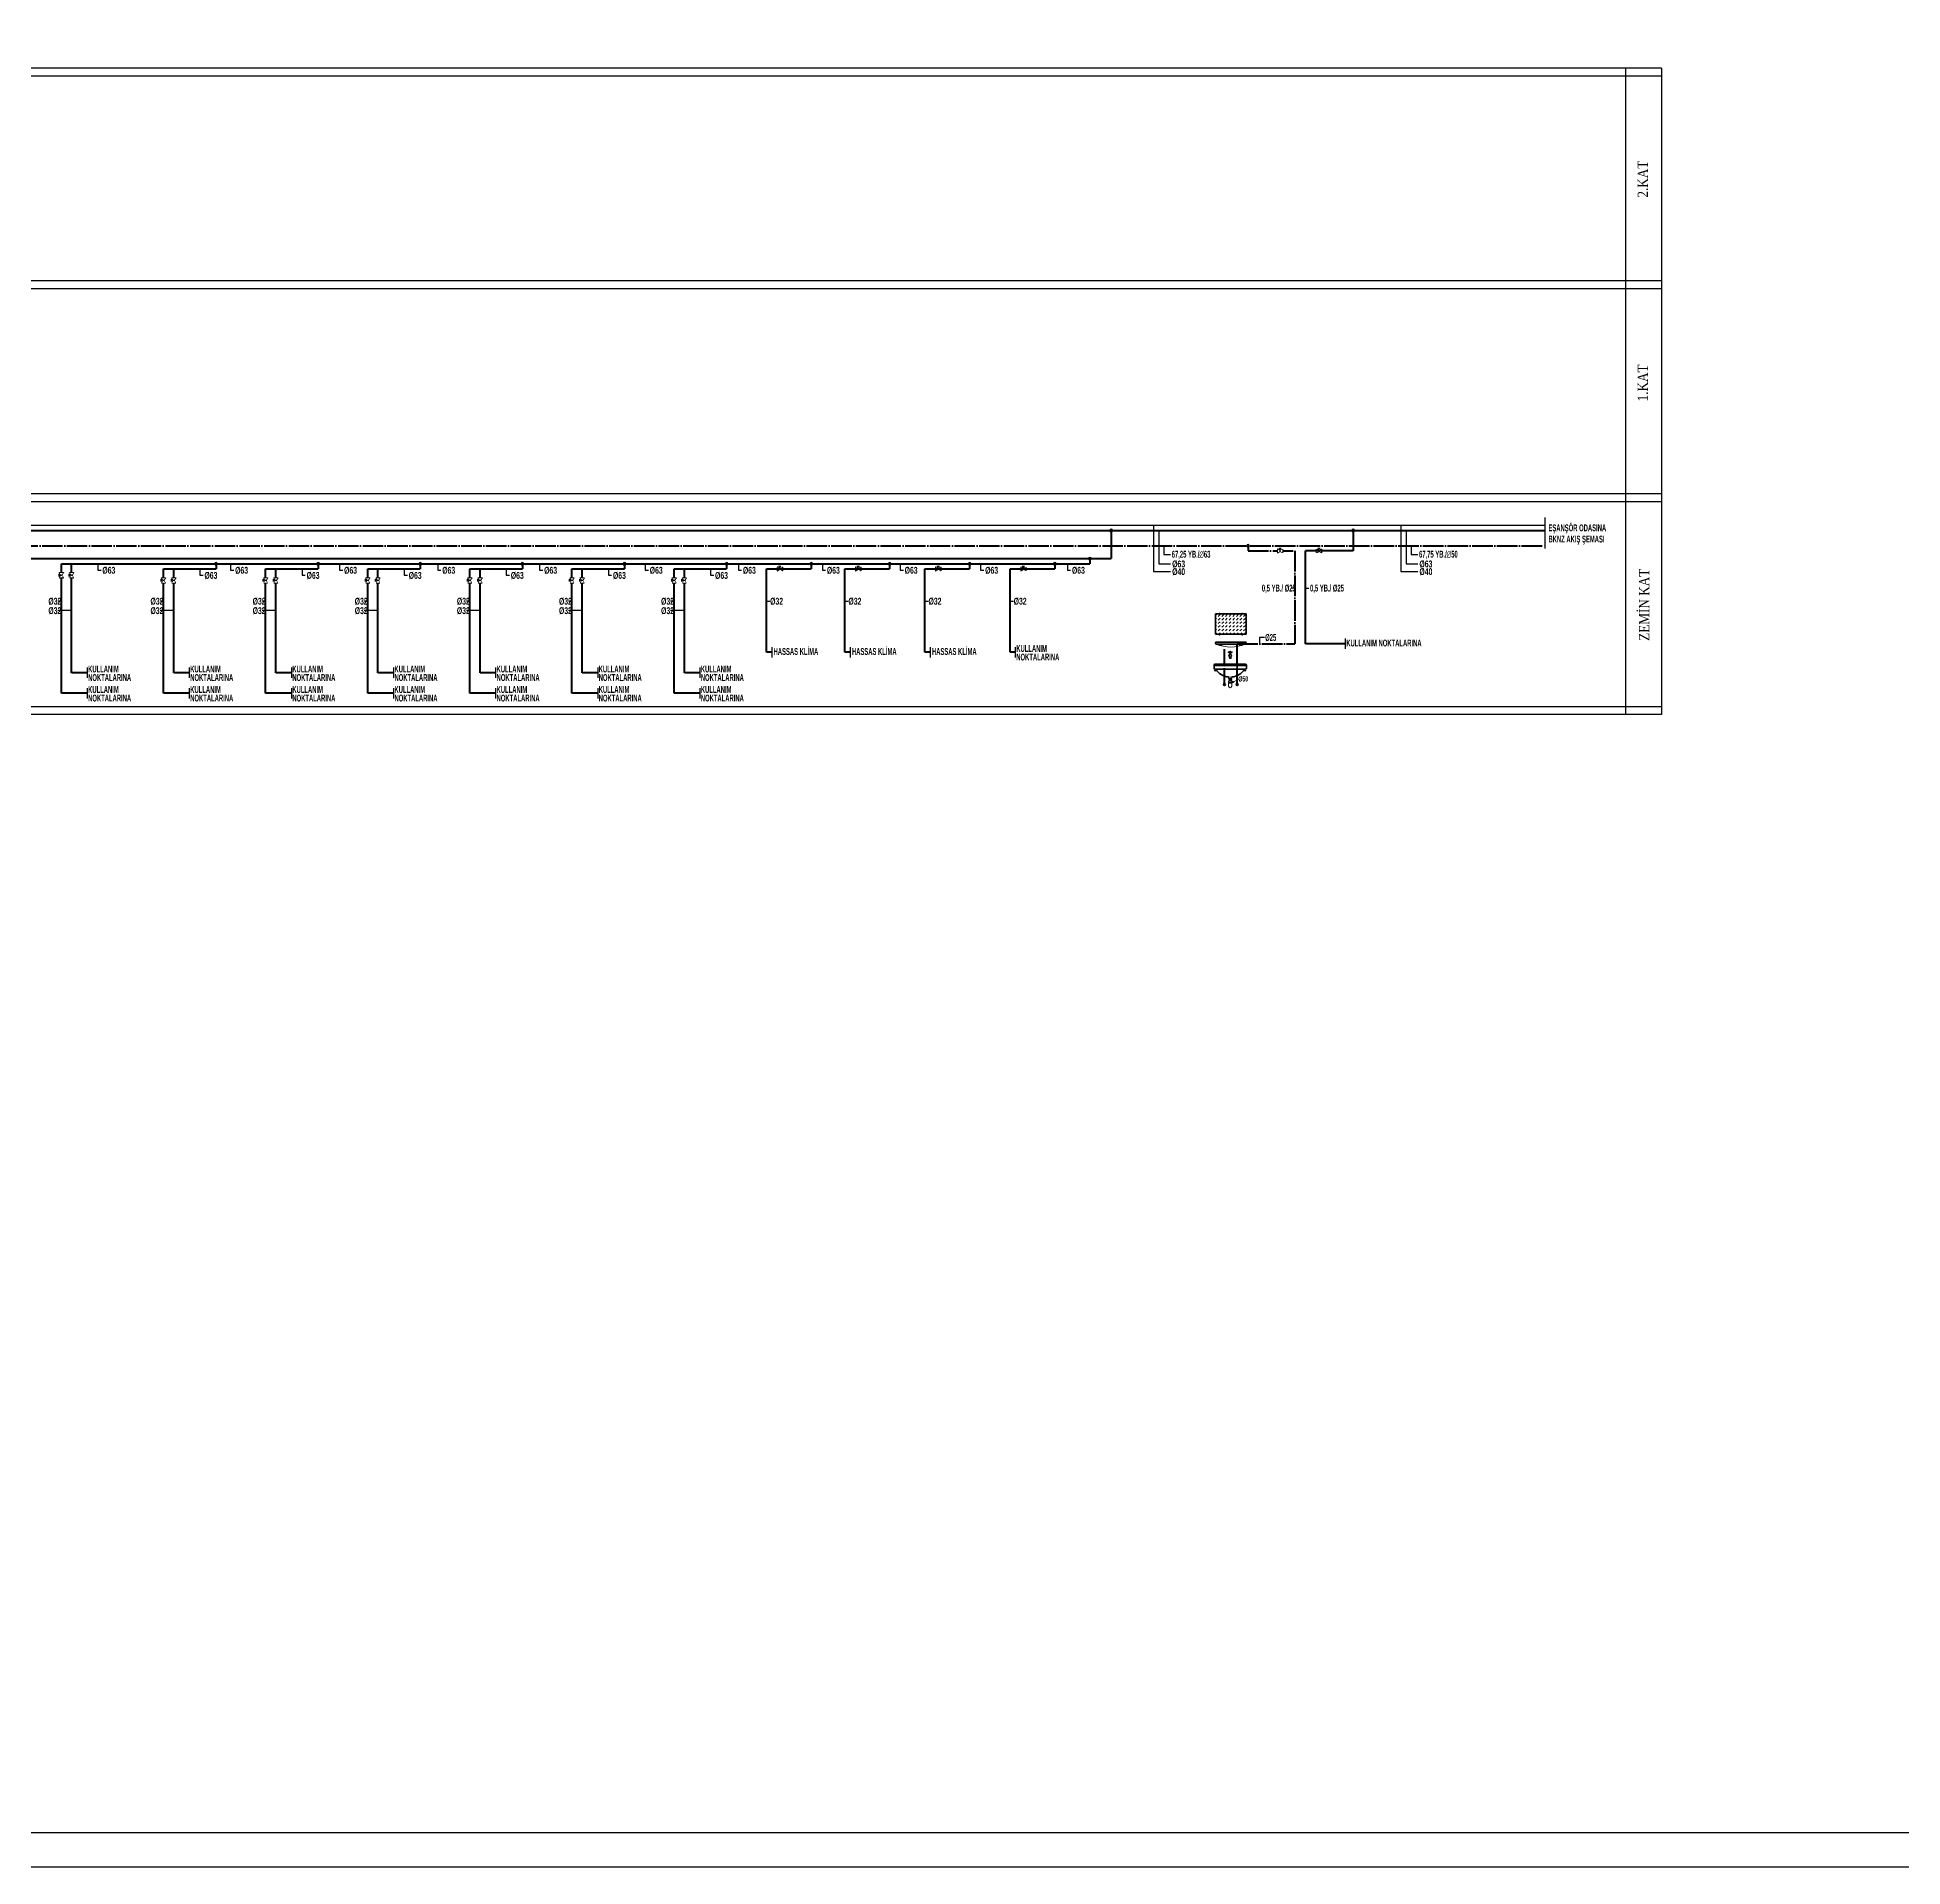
# Model space of a CAD drawing. Header units: centimetres. Extents: x 405464 to 563355, y 50011 to 66875.
# Drawn here: x 537403 to 542857, y 50011 to 55361 of the extents above; entities that cross this region are included whole.
import ezdxf
from ezdxf.enums import TextEntityAlignment as Align

# ---------------------------------------------------------------- set-up
doc = ezdxf.new("R2010")
doc.units = ezdxf.units.CM
doc.linetypes.add('SICAKSU1', pattern=[75, 60, -6, 0, -3, 0, -6])
doc.linetypes.add('SOGUKSU1', pattern=[72, 60, -6, 0, -6])
doc.layers.add('0-KRCN DI SU', color=41, linetype='D')
for name, color, linetype, lineweight in [('0-KRCN-ANTET', 71, 'Continuous', 30), ('0-KRCN-IST-KÜRESEL VANA', 4, 'Continuous', 25), ('0-KRCN-SHT YUMUŞAK SU ÇAP', 201, 'Continuous', 30), ('0-KRCN-SHT-02CIHAZ', 132, 'Continuous', 25), ('0-KRCN-SHT-03CIHAZ', 120, 'Continuous', 30), ('0-KRCN-SHT-KÜRESEL VANA', 4, 'Continuous', 25), ('0-KRCN-SHT-LAVABO', 171, 'Continuous', 35), ('0-KRCN-SHT-PİSSU-BORU', 220, 'PISSU_LINE50', 40), ('0-KRCN-SHT-PROSES-BORU', 1, '0-Y_LINE', 40), ('0-KRCN-SHT-SICAKSU', 50, 'SICAKSU1', 40), ('0-KRCN-SHT-SOGUKSU', 141, 'SOGUKSU1', 40), ('0-KRCN-SHT-YAZI-ÇAP-TEMSU', 81, 'Continuous', 30), ('0-KRCN-Z-ANTET', 71, 'Continuous', 30)]:
    doc.layers.add(name, color=color, linetype=linetype, lineweight=lineweight)
doc.styles.add('BAYBURT XREF$0$TIMES', font='times.ttf')
doc.styles.add('BORU', font='AGENCYR.TTF')
doc.styles.add('CAP', font='ARIALNB.TTF')
doc.styles.add('MUF', font='isocpeur.ttf')
doc.styles.get("Standard").update_dxf_attribs({"font": 'arial.ttf'})
doc.linetypes.add('0-Y_LINE', pattern='A,100,-0.5,["Y",BORU,S=9,R=0,X=0,Y=-4.5],-5', length=105.5)
doc.linetypes.add('D', pattern='A,12,-1,["D",Standard,S=1,R=0,X=-0.1,Y=-0.5],-1.6', length=14.6)
doc.linetypes.add('PISSU_LINE50', pattern='A,50,-10,["C",MUF,S=10,R=0,X=1,Y=-5],0', length=60)

# ---------------------------------------------------------------- blocks, each defined once
blk = doc.blocks.new('0-MEK-SHT-ZKLN-LAV.MUSLUKLU-60')
at = {"layer": '0-KRCN-SHT-LAVABO', "color": 120, "linetype": 'Continuous', "lineweight": 20}
for p, q in [((-23.8, 182.5), (-23.8, 180.4)), ((-22.4, 182.5), (-23.8, 182.5)), ((-22.4, 180.4), (-22.4, 182.5)), ((20.1, 180.4), (20.1, 182.5)), ((20.1, 182.5), (21.5, 182.5)), ((21.5, 182.5), (21.5, 180.4)), ((-31.1, 177.5), (-29.1, 179.5)), ((-31.1, 170.4), (-29.1, 172.4)), ((-31.1, 163.3), (-29.1, 165.4)), ((-31.1, 156.3), (-29.1, 158.3)), ((-31.1, 149.2), (-29.1, 151.2)), ((-25.6, 176), (-22, 179.5)), ((-25.6, 168.9), (-22, 172.4)), ((-25.6, 161.8), (-22, 165.4)), ((-25.6, 154.8), (-22, 158.3)), ((-25.6, 147.7), (-22, 151.2)), ((-23.8, 180.4), (-22.4, 180.4)), ((-18.5, 176), (-15, 179.5)), ((-18.5, 168.9), (-15, 172.4)), ((-18.5, 161.8), (-15, 165.4)), ((-18.5, 154.8), (-15, 158.3)), ((-18.5, 147.7), (-15, 151.2)), ((-11.4, 176), (-7.9, 179.5)), ((-11.4, 168.9), (-7.9, 172.4)), ((-11.4, 161.8), (-7.9, 165.4)), ((-11.4, 154.8), (-7.9, 158.3)), ((-11.4, 147.7), (-7.9, 151.2)), ((-4.4, 176), (-0.8, 179.5)), ((-4.4, 168.9), (-0.8, 172.4)), ((-4.4, 161.8), (-0.8, 165.4)), ((-4.4, 154.8), (-0.8, 158.3)), ((-4.4, 147.7), (-0.8, 151.2)), ((2.7, 176), (6.2, 179.5)), ((2.7, 168.9), (6.2, 172.4)), ((2.7, 161.8), (6.2, 165.4)), ((2.7, 154.8), (6.2, 158.3)), ((2.7, 147.7), (6.2, 151.2)), ((9.8, 176), (13.3, 179.5)), ((9.8, 168.9), (13.3, 172.4)), ((9.8, 161.8), (13.3, 165.4)), ((9.8, 154.8), (13.3, 158.3)), ((9.8, 147.7), (13.3, 151.2)), ((16.8, 176), (20.4, 179.5)), ((16.8, 168.9), (20.4, 172.4)), ((16.8, 161.8), (20.4, 165.4)), ((16.8, 154.8), (20.4, 158.3)), ((16.8, 147.7), (20.4, 151.2)), ((21.5, 180.4), (20.1, 180.4)), ((23.9, 176), (27.5, 179.5)), ((23.9, 168.9), (27.5, 172.4)), ((23.9, 161.8), (27.5, 165.4)), ((23.9, 154.8), (27.5, 158.3)), ((23.9, 147.7), (27.5, 151.2)), ((-31.1, 142.1), (-29.1, 144.1)), ((-25.2, 141), (-22, 144.1)), ((-23.8, 139.5), (-23.8, 141.6)), ((-23.8, 141.6), (-22.4, 141.6)), ((-22.4, 139.5), (-23.8, 139.5)), ((-22.4, 141.6), (-22.4, 139.5)), ((-18.1, 141), (-15, 144.1)), ((-11, 141), (-7.9, 144.1)), ((-4, 141), (-0.8, 144.1)), ((3.1, 141), (6.2, 144.1)), ((10.2, 141), (13.3, 144.1)), ((17.2, 141), (20.4, 144.1)), ((21.5, 141.6), (20.1, 141.6)), ((20.1, 141.6), (20.1, 139.5)), ((20.1, 139.5), (21.5, 139.5)), ((21.5, 139.5), (21.5, 141.6)), ((24.3, 141), (27.5, 144.1)), ((-4.3, 102.2), (-5.3, 99.2)), ((-5.1, 98.7), (-3.8, 97.8)), ((-3.8, 94.1), (-4.1, 96.2)), ((-0.4, 96.2), (-4.1, 96.2)), ((-3.9, 94.6), (-0.6, 94.6)), ((-0.7, 102.6), (-3.8, 102.6)), ((-3.8, 96.2), (-3.8, 100)), ((-3.8, 96.8), (-0.7, 96.8)), ((-3.8, 94.1), (-0.7, 94.1)), ((-3.7, 106), (-3.7, 106.8)), ((-3.7, 106), (-3.7, 105.3)), ((-3.3, 103.6), (-3.6, 103.4)), ((-3.6, 103.4), (-3.6, 103.2)), ((-0.9, 103.2), (-3.6, 103.2)), ((-3.5, 107.4), (-3.3, 107.4)), ((-3.5, 104.7), (-3.1, 104.7)), ((-3.3, 107.7), (-3.1, 107.7)), ((-3.3, 107.4), (-2.1, 107.4)), ((-1.2, 103.6), (-3.3, 103.6)), ((-1.4, 107.7), (-3.1, 107.7)), ((-3.1, 104.7), (-1.4, 104.7)), ((-3.1, 104.7), (-3.1, 103.6)), ((-1.9, 108), (-2.6, 108)), ((-2.6, 108), (-2.6, 108)), ((-1.2, 107.4), (-2.1, 107.4)), ((-1.9, 108), (-1.9, 108)), ((-1.2, 107.7), (-1.4, 107.7)), ((-1.1, 104.7), (-1.4, 104.7)), ((-1.4, 104.7), (-1.4, 103.6)), ((-1.1, 107.4), (-1.2, 107.4)), ((-1.2, 103.6), (-0.9, 103.4)), ((-0.9, 103.4), (-0.9, 103.2)), ((-0.8, 106), (-0.8, 106.8)), ((-0.8, 106), (-0.8, 105.3)), ((-0.7, 96.2), (-0.7, 100)), ((-0.7, 97.8), (0.6, 98.7)), ((-0.7, 94.1), (-0.4, 96.2)), ((0.8, 99.2), (-0.2, 102.2)), ((-5.8, 46.3), (-5.8, 46.1)), ((-5.3, 55.3), (-5.3, 57.9)), ((-5.3, 49.3), (-5.3, 46.8)), ((0.7, 46.8), (-5.3, 46.8)), ((-5.3, 45.6), (0.7, 45.6)), ((-5.3, 45.6), (-5.3, 39.8)), ((-5.2, 52.7), (-5.2, 52.5)), ((-5.2, 50.5), (-5.2, 50.3)), ((0.2, 54.8), (-4.8, 54.8)), ((0.2, 49.8), (-4.8, 49.8)), ((0.2, 53.2), (-4.7, 53.2)), ((-4.7, 52), (0.2, 52)), ((0.2, 51), (-4.7, 51)), ((-4.7, 49.8), (0.2, 49.8)), ((-4.3, 54.8), (-4.3, 53.2)), ((-4.3, 52), (-4.3, 51)), ((-2.3, 36.8), (-2.3, 36.8)), ((-0.3, 54.8), (-0.3, 53.2)), ((-0.3, 52), (-0.3, 51)), ((0.7, 57.9), (0.7, 55.3)), ((0.7, 52.5), (0.7, 52.7)), ((0.7, 50.3), (0.7, 50.5)), ((0.7, 46.8), (0.7, 49.3)), ((0.7, 39.8), (0.7, 45.6)), ((1.2, 46.1), (1.2, 46.3))]:
    blk.add_line(p, q, dxfattribs=at)
at = {"layer": '0-KRCN-SHT-LAVABO', "linetype": 'Continuous'}
for p, q in [((-31.1, 181), (-31.1, 141)), ((28.9, 181), (-31.1, 181)), ((28.9, 141), (28.9, 181)), ((-31.1, 141), (28.9, 141)), ((-31.1, 124.1), (-31.1, 123.9)), ((27, 126), (-29.2, 126)), ((-29.2, 122), (27, 122)), ((28.9, 123.9), (28.9, 124.1)), ((-33.8, 81), (-33.8, 75)), ((-33.8, 78), (-33.8, 75)), ((-31.8, 83), (27.2, 83)), ((27.2, 80), (-31.8, 80)), ((-31.8, 73), (27.2, 73)), ((29.2, 81), (29.2, 75)), ((29.2, 75), (29.2, 78)), ((-32.3, 71.4), (-32.3, 69.6)), ((-30.8, 71.4), (-32.3, 71.4)), ((-32.3, 69.6), (-30.8, 69.6)), ((-30.8, 69.6), (-30.8, 71.4)), ((26.3, 69.6), (26.3, 71.4)), ((26.3, 71.4), (27.7, 71.4)), ((27.7, 69.6), (26.3, 69.6)), ((27.7, 71.4), (27.7, 69.6))]:
    blk.add_line(p, q, dxfattribs=at)
at = {"layer": '0-KRCN-SHT-LAVABO', "color": 120, "lineweight": 20}
blk.add_line((3.5, 47.7), (14.2, 53.7), dxfattribs=at)
at = {"layer": '0-KRCN-SHT-LAVABO', "color": 120, "linetype": 'Continuous', "lineweight": 20}
for centre in [(-19.9, 119.3), (17.6, 119.3)]:
    blk.add_circle(centre, 0.409, dxfattribs=at)
at = {"layer": '0-KRCN-SHT-LAVABO', "linetype": 'Continuous'}
for centre in [(-13.5, 42.9), (11.3, 42.9)]:
    blk.add_circle(centre, 1.84, dxfattribs=at)
for centre, radius, start, end in [((-29.2, 124.1), 1.9, 90, 180), ((-29.2, 123.9), 1.9, 180, 270), ((27, 124.1), 1.9, 0, 90), ((27, 123.9), 1.9, 270, 0), ((-31.8, 81), 2, 90, 180), ((-31.8, 78), 2, 90, 180), ((-31.8, 75), 2, 180, 270), ((-2.3, 92), 34.3, 213.6941, 264.9756), ((-2.3, 92), 34.3, 275.0244, 326.3059), ((27.2, 81), 2, 0, 90), ((27.2, 78), 2, 0, 90), ((27.2, 75), 2, 270, 0)]:
    blk.add_arc(centre, radius, start, end, dxfattribs=at)
at = {"layer": '0-KRCN-SHT-LAVABO', "color": 120, "linetype": 'Continuous', "lineweight": 20}
for centre, radius, start, end in [((-1.1, 188.2), 72.1, 246.4775, 293.4812), ((-20.1, 118.8), 1.62, 339.8952, 169.616), ((17.7, 118.8), 1.62, 10.384, 200.1048), ((-5.3, 106), 0.843, 54.2766, 180), ((-5.3, 106), 0.843, 180, 305.7234), ((-4.8, 99.1), 0.5, 162, 234), ((-4.3, 107.6), 0.963, 239.9637, 304.3026), ((-4.3, 104.5), 0.963, 55.6974, 122.8475), ((-3.8, 102.1), 0.5, 90, 162), ((-3.1, 102.6), 0.781, 131.2718, 180.0396), ((-2.3, 100), 1.54, 0, 180), ((-1.4, 106), 2.41, 146.633, 162.6726), ((-1.4, 106), 2.41, 197.4576, 213.367), ((-3.6, 103.1), 0.12, 90, 131.2718), ((-3.3, 107.5), 0.15, 90, 270), ((-2.3, 106.8), 1.26, 106.6015, 134.4153), ((-2.3, 106), 0.843, 0, 180), ((-2.3, 106), 0.843, 180, 0), ((-2.3, 106), 2.05, 90, 100.1642), ((-2.3, 106), 2.05, 79.8358, 90), ((-2.3, 106.8), 1.26, 45.5847, 73.3985), ((-1.2, 107.5), 0.15, 270, 90), ((-3.1, 106), 2.41, 17.4576, 33.367), ((-3.1, 106), 2.41, 326.633, 342.5424), ((-0.9, 103.1), 0.12, 48.7282, 90), ((-1.4, 102.6), 0.781, 359.9604, 48.7282), ((-0.2, 107.6), 0.963, 235.6974, 300.0363), ((-0.2, 104.5), 0.963, 59.9637, 124.3026), ((-0.7, 102.1), 0.5, 18, 90), ((0.8, 106), 0.843, 0, 125.7234), ((0.8, 106), 0.843, 234.2766, 0), ((0.3, 99.1), 0.5, 306, 18), ((-5.3, 46.3), 0.5, 90, 180), ((-5.3, 46.1), 0.5, 180, 270), ((-4.8, 55.3), 0.5, 180, 270), ((-4.8, 49.3), 0.5, 90, 180), ((-2.3, 39.8), 3, 180, 270), ((-4.7, 52.7), 0.5, 90, 180), ((-4.7, 52.5), 0.5, 180, 270), ((-4.7, 50.5), 0.5, 90, 180), ((-4.7, 50.3), 0.5, 180, 270), ((-2.3, 92), 34.3, 266.6528, 273.3472), ((-2.3, 39.8), 3, 270, 0), ((0.2, 55.3), 0.5, 270, 0), ((0.2, 52.7), 0.5, 0, 90), ((0.2, 52.5), 0.5, 270, 0), ((0.2, 50.5), 0.5, 0, 90), ((0.2, 50.3), 0.5, 270, 0), ((0.2, 49.3), 0.5, 0, 90), ((0.7, 46.3), 0.5, 0, 90), ((0.7, 46.1), 0.5, 270, 0)]:
    blk.add_arc(centre, radius, start, end, dxfattribs=at)
at = {"layer": '0-KRCN-SHT-PİSSU-BORU', "ltscale": 0.5}
blk.add_line((0.7, 48.2), (2, 48.2), dxfattribs=at)
blk.add_arc((2, 46.2), 2, 0, 90, dxfattribs=at)
at = {"layer": '0-KRCN-SHT-SICAKSU', "ltscale": 0.5}
blk.add_line((-13.5, 44.7), (-13.5, 114), dxfattribs=at)
at = {"layer": '0-KRCN-SHT-SOGUKSU', "ltscale": 0.5}
blk.add_line((11.3, 44.7), (11.3, 106), dxfattribs=at)
at = {"layer": '0-KRCN-SHT-LAVABO', "color": 120, "lineweight": 20, "style": 'CAP', "width": 0.7}
blk.add_text('%%C50', height=10, dxfattribs=at).set_placement((23.2, 54), align=Align.MIDDLE)
blk = doc.blocks.new('0-MEK-SHT-KÜRESELVANA')
at = {"layer": '0-KRCN-IST-KÜRESEL VANA'}
blk.add_hatch(color=256, dxfattribs=at).paths.add_polyline_path([(1.4, 0, 1), (-1.4, 0, 1)])
for p, q in [((-1.1, 0.9), (-4.2, 3)), ((-4.2, -3.1), (-4.2, 3)), ((-4.2, 3), (-4.2, -3.1)), ((-2.4, 4.6), (2.3, 4.6)), ((0, 4.6), (-2.4, 4.6)), ((0, 0), (0, 4.6)), ((2.3, 4.6), (0, 4.6)), ((1.1, 0.8), (4.3, 3)), ((4.3, -3.1), (4.3, 3)), ((4.3, 3), (4.3, -3.1)), ((-4.2, -3.1), (-1.1, -0.9)), ((4.3, -3.1), (1.1, -0.8))]:
    blk.add_line(p, q, dxfattribs=at)
for points in [[(-4.5, 3.7), (-5, 3.7), (-5, -3.8), (-4.5, -3.8)], [(4.6, 3.7), (5, 3.7), (5, -3.8), (4.6, -3.8)]]:
    blk.add_lwpolyline(points, close=True, dxfattribs=at)
blk.add_circle((0, 0), 1.42, dxfattribs=at)
blk.add_wipeout([(4.3, 3), (4.3, -3.1), (1.1, -0.9), (1.2, -0.8), (1.2, -0.7), (1.2, -0.7), (1.3, -0.6), (1.3, -0.5), (1.4, -0.4), (1.4, -0.3), (1.4, -0.2), (1.4, -0.1), (1.4, 0), (1.4, 0.1), (1.4, 0.2), (1.4, 0.2), (1.4, 0.3), (1.4, 0.4), (1.3, 0.5), (1.3, 0.6), (1.2, 0.7), (1.2, 0.7), (1.2, 0.8), (1.1, 0.8), (1.1, 0.9)]).dxf.layer = '0-KRCN-IST-KÜRESEL VANA'
blk.add_wipeout([(-4.2, 3), (-4.2, -3.1), (-1.1, -0.9), (-1.2, -0.8), (-1.2, -0.7), (-1.2, -0.7), (-1.3, -0.6), (-1.3, -0.5), (-1.4, -0.4), (-1.4, -0.3), (-1.4, -0.2), (-1.4, -0.1), (-1.4, 0), (-1.4, 0.1), (-1.4, 0.2), (-1.4, 0.2), (-1.4, 0.3), (-1.4, 0.4), (-1.3, 0.5), (-1.3, 0.6), (-1.2, 0.7), (-1.2, 0.7), (-1.2, 0.8), (-1.1, 0.8), (-1.1, 0.9)]).dxf.layer = '0-KRCN-IST-KÜRESEL VANA'
blk = doc.blocks.new('DONUT')
at = {"layer": '0-KRCN-SHT-03CIHAZ'}
blk.add_hatch(color=256, dxfattribs=at).paths.add_polyline_path([(2.5, 0, 1), (-2.5, 0, 1)])
blk.add_circle((0, 0), 2.5, dxfattribs=at)

msp = doc.modelspace()

# ---------------------------------------------------------------- linework, layer by layer
at = {"layer": '0-KRCN DI SU', "linetype": 'D', "ltscale": 5}
msp.add_line((519319.8, 53934.1), (541811, 53934.1), dxfattribs=at)
at = {"layer": '0-KRCN-SHT YUMUŞAK SU ÇAP', "linetype": 'Continuous'}
for p, q in [((540667, 53934.7), (540667, 53798.6)), ((540682, 53919.7), (540682, 53821.1)), ((541390.1, 53934.7), (541390.1, 53798.6)), ((541405.1, 53919.7), (541405.1, 53821.1)), ((537579.7, 53821.6), (537579.7, 53802.9)), ((537579.7, 53802.9), (537589.2, 53802.9)), ((537878.3, 53806.6), (537878.3, 53787.9)), ((537878.3, 53787.9), (537887.8, 53787.9)), ((537968, 53821.6), (537968, 53802.9)), ((537968, 53802.9), (537977.5, 53802.9)), ((538176.9, 53806.6), (538176.9, 53787.9)), ((538176.9, 53787.9), (538186.4, 53787.9)), ((538286.7, 53821.6), (538286.7, 53802.9)), ((538286.7, 53802.9), (538296.1, 53802.9)), ((538475.5, 53806.6), (538475.5, 53787.9)), ((538475.5, 53787.9), (538485, 53787.9)), ((538573.6, 53821.6), (538573.6, 53802.9)), ((538573.6, 53802.9), (538583.1, 53802.9)), ((538774.1, 53806.6), (538774.1, 53787.9)), ((538774.1, 53787.9), (538783.6, 53787.9)), ((538871.6, 53821.6), (538871.6, 53802.9)), ((538871.6, 53802.9), (538881.1, 53802.9)), ((539072.8, 53806.6), (539072.8, 53787.9)), ((539072.8, 53787.9), (539082.2, 53787.9)), ((539180.4, 53821.6), (539180.4, 53802.9)), ((539180.4, 53802.9), (539189.9, 53802.9)), ((539371.4, 53806.6), (539371.4, 53787.9)), ((539371.4, 53787.9), (539380.8, 53787.9)), ((539452.8, 53821.6), (539452.8, 53802.9)), ((539452.8, 53802.9), (539462.2, 53802.9)), ((539698.4, 53821.6), (539698.4, 53802.9)), ((539698.4, 53802.9), (539707.8, 53802.9)), ((539925.7, 53821.6), (539925.7, 53802.9)), ((539925.7, 53802.9), (539935.2, 53802.9)), ((540161.3, 53821.6), (540161.3, 53802.9)), ((540161.3, 53802.9), (540170.7, 53802.9)), ((540415, 53821.6), (540415, 53802.9)), ((540415, 53802.9), (540424.4, 53802.9)), ((540667, 53798.6), (540716.1, 53798.6)), ((540682, 53821.1), (540716.1, 53821.1)), ((541390.1, 53798.6), (541439.2, 53798.6)), ((541405.1, 53821.1), (541439.2, 53821.1)), ((537473.2, 53712.1), (537463, 53712.1)), ((537503.2, 53684.5), (537463, 53684.5)), ((537771.8, 53712.1), (537761.6, 53712.1)), ((537801.8, 53684.5), (537761.6, 53684.5)), ((538070.4, 53712.1), (538060.2, 53712.1)), ((538100.4, 53684.5), (538060.2, 53684.5)), ((538369, 53712.1), (538358.8, 53712.1)), ((538399, 53684.5), (538358.8, 53684.5)), ((538667.6, 53712.1), (538657.4, 53712.1)), ((538697.6, 53684.5), (538657.4, 53684.5)), ((538966.2, 53712.1), (538956, 53712.1)), ((538996.2, 53684.5), (538956, 53684.5)), ((539264.8, 53712.1), (539254.6, 53712.1)), ((539294.8, 53684.5), (539254.6, 53684.5)), ((539535.1, 53712.1), (539544.9, 53712.1)), ((539764.2, 53712.1), (539774, 53712.1)), ((539998.3, 53712.1), (540008, 53712.1)), ((540247.3, 53712.1), (540257, 53712.1))]:
    msp.add_line(p, q, dxfattribs=at)
at = {"layer": '0-KRCN-SHT-02CIHAZ', "color": 8}
for p, q in [((542151.7, 55271.3), (519319.8, 55271.3)), ((542046.7, 55271.3), (542046.7, 53381.3)), ((542151.7, 55271.3), (542151.7, 53381.3)), ((519319.8, 55248.8), (542151.7, 55248.8)), ((542151.7, 54648.8), (519319.8, 54648.8)), ((519319.8, 54626.3), (542151.7, 54626.3)), ((542151.7, 54026.3), (519319.8, 54026.3)), ((519319.8, 54003.8), (542151.7, 54003.8)), ((519319.8, 53403.8), (542151.7, 53403.8)), ((542151.7, 53381.3), (519319.8, 53381.3))]:
    msp.add_line(p, q, dxfattribs=at)
at = {"layer": '0-KRCN-SHT-PROSES-BORU'}
for p, q in [((519319.8, 53919.1), (541811, 53919.1)), ((540542.7, 53919.1), (540542.7, 53836.6)), ((541250.6, 53919.1), (541250.6, 53859.1)), ((541111.5, 53587.6), (541111.5, 53859.1)), ((531855.8, 53836.6), (540542.7, 53836.6)), ((537503.2, 53502.8), (537503.2, 53821.6)), ((537801.8, 53502.8), (537801.8, 53806.6)), ((537925.4, 53821.6), (537925.4, 53806.6)), ((538100.4, 53502.8), (538100.4, 53806.6)), ((538224.1, 53821.6), (538224.1, 53806.6)), ((538399, 53502.8), (538399, 53806.6)), ((538522.7, 53821.6), (538522.7, 53806.6)), ((538697.6, 53502.8), (538697.6, 53806.6)), ((538821.3, 53821.6), (538821.3, 53806.6)), ((538996.2, 53502.8), (538996.2, 53806.6)), ((539119.9, 53821.6), (539119.9, 53806.6)), ((539294.8, 53502.8), (539294.8, 53806.6)), ((539418.5, 53821.6), (539418.5, 53806.6)), ((539535.1, 53562.8), (539535.1, 53806.6)), ((539666, 53821.6), (539666, 53806.6)), ((539764.2, 53562.8), (539764.2, 53806.6)), ((539895.1, 53821.6), (539895.1, 53806.6)), ((539998.3, 53562.8), (539998.3, 53806.6)), ((540129.1, 53821.6), (540129.1, 53806.6)), ((540247.3, 53562.8), (540247.3, 53806.6)), ((540378.1, 53821.6), (540378.1, 53806.6)), ((540480.6, 53836.6), (540480.6, 53821.6)), ((541227.5, 53587.6), (541111.5, 53587.6)), ((539550.5, 53562.8), (539535.1, 53562.8)), ((539550.5, 53562.8), (539535.1, 53562.8)), ((539779.5, 53562.8), (539764.2, 53562.8)), ((539779.5, 53562.8), (539764.2, 53562.8)), ((540013.6, 53562.8), (539998.3, 53562.8)), ((540013.6, 53562.8), (539998.3, 53562.8)), ((540262.6, 53562.8), (540247.3, 53562.8)), ((540262.6, 53562.8), (540247.3, 53562.8)), ((537548.5, 53502.8), (537503.2, 53502.8)), ((537847.1, 53502.8), (537801.8, 53502.8)), ((538145.7, 53502.8), (538100.4, 53502.8)), ((538444.3, 53502.8), (538399, 53502.8)), ((538742.9, 53502.8), (538697.6, 53502.8)), ((539041.5, 53502.8), (538996.2, 53502.8)), ((539340.1, 53502.8), (539294.8, 53502.8)), ((537548.5, 53442.8), (537473.2, 53442.8)), ((537847.1, 53442.8), (537771.8, 53442.8)), ((538145.7, 53442.8), (538070.4, 53442.8)), ((538444.3, 53442.8), (538369, 53442.8)), ((538742.9, 53442.8), (538667.6, 53442.8)), ((539041.5, 53442.8), (538966.2, 53442.8)), ((539340.1, 53442.8), (539264.8, 53442.8))]:
    msp.add_line(p, q, dxfattribs=at)
at = {"layer": '0-KRCN-SHT-SOGUKSU'}
for p, q in [((519319.8, 53874.1), (541811, 53874.1)), ((540943.2, 53874.1), (540943.2, 53859.1)), ((540943.2, 53859.1), (541079.8, 53859.1)), ((541079.8, 53859.1), (541079.8, 53587.6)), ((540911.4, 53587.6), (541079.8, 53587.6)), ((540911.4, 53562.8), (540911.4, 53587.6))]:
    msp.add_line(p, q, dxfattribs=at)
at = {"layer": '0-KRCN-SHT-YAZI-ÇAP-TEMSU', "linetype": 'Continuous'}
for p, q in [((541811, 53956.6), (541811, 53866.6)), ((540697, 53874.1), (540697, 53848.8)), ((540697, 53848.8), (540716.1, 53848.8)), ((541420.1, 53874.1), (541420.1, 53848.8)), ((541420.1, 53848.8), (541439.2, 53848.8)), ((541079.8, 53750.5), (541070.1, 53750.5)), ((541111.5, 53750.5), (541121.3, 53750.5)), ((539550.5, 53577.8), (539550.5, 53547.8)), ((539779.5, 53577.8), (539779.5, 53547.8)), ((540013.6, 53577.8), (540013.6, 53547.8)), ((540262.6, 53577.8), (540262.6, 53547.8)), ((540991.5, 53606.1), (540976.5, 53606.1)), ((540976.5, 53606.1), (540976.5, 53587.6)), ((541227.5, 53602.6), (541227.5, 53572.6)), ((537548.5, 53517.8), (537548.5, 53487.8)), ((537847.1, 53517.8), (537847.1, 53487.8)), ((538145.7, 53517.8), (538145.7, 53487.8)), ((538444.3, 53517.8), (538444.3, 53487.8)), ((538742.9, 53517.8), (538742.9, 53487.8)), ((539041.5, 53517.8), (539041.5, 53487.8)), ((539340.1, 53517.8), (539340.1, 53487.8)), ((537548.5, 53457.8), (537548.5, 53427.8)), ((537847.1, 53457.8), (537847.1, 53427.8)), ((538145.7, 53457.8), (538145.7, 53427.8)), ((538444.3, 53457.8), (538444.3, 53427.8)), ((538742.9, 53457.8), (538742.9, 53427.8)), ((539041.5, 53457.8), (539041.5, 53427.8)), ((539340.1, 53457.8), (539340.1, 53427.8))]:
    msp.add_line(p, q, dxfattribs=at)

# ---------------------------------------------------------------- block references
at = {"layer": '0-KRCN-SHT-03CIHAZ', "xscale": -1.5, "yscale": 1.5, "zscale": 1.5}
for p in [(540542.7, 53919.1), (541250.6, 53919.1), (540480.6, 53836.6), (540943.2, 53874.1), (537925.4, 53821.6), (538224.1, 53821.6), (538522.7, 53821.6), (538821.3, 53821.6), (539119.9, 53821.6), (539418.5, 53821.6), (539666, 53821.6), (539895.1, 53821.6), (540129.1, 53821.6), (540378.1, 53821.6)]:
    msp.add_blockref('DONUT', p, dxfattribs=at)
at = {"layer": '0-KRCN-SHT-LAVABO', "xscale": 1.5, "yscale": 1.5, "zscale": 1.5}
msp.add_blockref('0-MEK-SHT-ZKLN-LAV.MUSLUKLU-60', (540894.4, 53403.8), dxfattribs=at)

# ---------------------------------------------------------------- texts
at = {"layer": '0-KRCN-ANTET', "style": 'BAYBURT XREF$0$TIMES', "width": 0.85}
for s, p in [('2.KAT', (542097.6, 54946.5)), ('1.KAT', (542097.6, 54350.5)), ('ZEMİN KAT', (542097.6, 53701.7))]:
    msp.add_text(s, height=30, rotation=90, dxfattribs=at).set_placement(p, align=Align.MIDDLE)
at = {"layer": '0-KRCN-SHT YUMUŞAK SU ÇAP', "linetype": 'Continuous', "style": 'CAP', "width": 0.7}
for s, p in [('Ø63', (537593, 53802.6)), ('Ø63', (537891.6, 53787.6)), ('Ø63', (537981.3, 53802.6)), ('Ø63', (538190.2, 53787.6)), ('Ø63', (538299.9, 53802.6)), ('Ø63', (538488.8, 53787.6)), ('Ø63', (538586.9, 53802.6)), ('Ø63', (538787.4, 53787.6)), ('Ø63', (538884.9, 53802.6)), ('Ø63', (539086, 53787.6)), ('Ø63', (539193.7, 53802.6)), ('Ø63', (539384.6, 53787.6)), ('Ø63', (539466, 53802.6)), ('Ø63', (539711.6, 53802.6)), ('Ø63', (539939, 53802.6)), ('Ø63', (540174.5, 53802.6)), ('Ø63', (540428.2, 53802.6)), ('Ø63', (540721.3, 53821.1)), ('Ø40', (540721.3, 53798.6)), ('Ø63', (541444.4, 53821.1)), ('Ø40', (541444.4, 53798.6)), ('Ø32', (537435.2, 53712.1)), ('Ø32', (537435.2, 53684.5)), ('Ø32', (537733.8, 53712.1)), ('Ø32', (537733.8, 53684.5)), ('Ø32', (538032.4, 53712.1)), ('Ø32', (538032.4, 53684.5)), ('Ø32', (538331, 53712.1)), ('Ø32', (538331, 53684.5)), ('Ø32', (538629.6, 53712.1)), ('Ø32', (538629.6, 53684.5)), ('Ø32', (538928.2, 53712.1)), ('Ø32', (538928.2, 53684.5)), ('Ø32', (539226.8, 53712.1)), ('Ø32', (539226.8, 53684.5)), ('Ø32', (539545.7, 53712.1)), ('Ø32', (539774.7, 53712.1)), ('Ø32', (540008.8, 53712.1)), ('Ø32', (540257.8, 53712.1))]:
    msp.add_text(s, height=20, dxfattribs=at).set_placement(p, align=Align.MIDDLE_LEFT)
at = {"layer": '0-KRCN-SHT-YAZI-ÇAP-TEMSU', "linetype": 'Continuous', "style": 'CAP', "width": 0.6}
for s, p in [('EŞANŞÖR ODASINA', (541821.6, 53926.7)), ('BKNZ AKIŞ ŞEMASI', (541821.6, 53893.9)), ('67,25 YB./∅63', (540719.9, 53849.5)), ('67,75 YB./∅50', (541443.1, 53849.5)), ('0,5 YB./ Ø25', (540983.5, 53750.5)), ('0,5 YB./ Ø25', (541124.4, 53750.5))]:
    msp.add_text(s, height=20, dxfattribs=at).set_placement(p, align=Align.MIDDLE_LEFT)
for s, p in [('HASSAS KLİMA ', (539555.8, 53555.1)), ('HASSAS KLİMA ', (539784.9, 53555.1)), ('HASSAS KLİMA ', (540018.9, 53555.1)), ('KULLANIM ', (540265.5, 53563.9)), ('KULLANIM NOKTALARINA', (541230.4, 53579.9)), ('KULLANIM ', (537551.4, 53503.9)), ('KULLANIM ', (537850, 53503.9)), ('KULLANIM ', (538148.6, 53503.9)), ('KULLANIM ', (538447.2, 53503.9)), ('KULLANIM ', (538745.8, 53503.9)), ('KULLANIM ', (539044.4, 53503.9)), ('KULLANIM ', (539343, 53503.9)), ('NOKTALARINA', (540265.5, 53538.9)), ('NOKTALARINA', (537551.4, 53478.9)), ('KULLANIM ', (537551.4, 53443.9)), ('NOKTALARINA', (537850, 53478.9)), ('KULLANIM ', (537850, 53443.9)), ('NOKTALARINA', (538148.6, 53478.9)), ('KULLANIM ', (538148.6, 53443.9)), ('NOKTALARINA', (538447.2, 53478.9)), ('KULLANIM ', (538447.2, 53443.9)), ('NOKTALARINA', (538745.8, 53478.9)), ('KULLANIM ', (538745.8, 53443.9)), ('NOKTALARINA', (539044.4, 53478.9)), ('KULLANIM ', (539044.4, 53443.9)), ('NOKTALARINA', (539343, 53478.9)), ('KULLANIM ', (539343, 53443.9)), ('NOKTALARINA', (537551.4, 53418.9)), ('NOKTALARINA', (537850, 53418.9)), ('NOKTALARINA', (538148.6, 53418.9)), ('NOKTALARINA', (538447.2, 53418.9)), ('NOKTALARINA', (538745.8, 53418.9)), ('NOKTALARINA', (539044.4, 53418.9)), ('NOKTALARINA', (539343, 53418.9))]:
    msp.add_text(s, height=20, dxfattribs=at).set_placement(p)
msp.add_text('%%C25', height=20, dxfattribs=at).set_placement((541009.5, 53606.1), align=Align.MIDDLE_CENTER)

# ---------------------------------------------------------------- next in the draw order: block references
at = {"layer": '0-KRCN-SHT-KÜRESEL VANA', "xscale": 1.5, "yscale": 1.5, "zscale": 1.5}
for p in [(541036.7, 53859.1), (541150.4, 53859.1)]:
    msp.add_blockref('0-MEK-SHT-KÜRESELVANA', p, dxfattribs=at)
at = {"layer": '0-KRCN-SHT-KÜRESEL VANA', "xscale": -1.5, "yscale": 1.5, "zscale": 1.5}
for p, rotation in [((537503.2, 53788.2), 89.99999999999946), ((537801.8, 53773.2), 89.99999999999942), ((538100.4, 53773.2), 89.99999999999942), ((538399, 53773.2), 89.99999999999942), ((538697.6, 53773.2), 89.99999999999942), ((538996.2, 53773.2), 89.99999999999942), ((539294.8, 53773.2), 89.9999999999994)]:
    msp.add_blockref('0-MEK-SHT-KÜRESELVANA', p, dxfattribs=dict(at, rotation=rotation))

# ---------------------------------------------------------------- next in the draw order: linework, layer by layer
at = {"layer": '0-KRCN-SHT-PROSES-BORU'}
for p, q in [((541250.6, 53859.1), (541111.5, 53859.1)), ((537473.2, 53821.6), (540480.6, 53821.6)), ((537473.2, 53442.8), (537473.2, 53821.6)), ((537771.8, 53806.6), (537925.4, 53806.6)), ((537771.8, 53442.8), (537771.8, 53806.6)), ((538070.4, 53806.6), (538224.1, 53806.6)), ((538070.4, 53442.8), (538070.4, 53806.6)), ((538369, 53806.6), (538522.7, 53806.6)), ((538369, 53442.8), (538369, 53806.6)), ((538667.6, 53806.6), (538821.3, 53806.6)), ((538667.6, 53442.8), (538667.6, 53806.6)), ((538966.2, 53806.6), (539119.9, 53806.6)), ((538966.2, 53442.8), (538966.2, 53806.6)), ((539264.8, 53806.6), (539418.5, 53806.6)), ((539264.8, 53442.8), (539264.8, 53806.6))]:
    msp.add_line(p, q, dxfattribs=at)

# ---------------------------------------------------------------- next in the draw order: block references
at = {"layer": '0-KRCN-SHT-KÜRESEL VANA', "xscale": -1.5, "yscale": 1.5, "zscale": 1.5}
for p, rotation in [((537473.2, 53788.2), 89.99999999999946), ((537771.8, 53773.2), 89.99999999999942), ((538070.4, 53773.2), 89.9999999999994), ((538369, 53773.2), 89.9999999999994), ((538667.6, 53773.2), 89.9999999999994), ((538966.2, 53773.2), 89.9999999999994), ((539264.8, 53773.2), 89.99999999999939)]:
    msp.add_blockref('0-MEK-SHT-KÜRESELVANA', p, dxfattribs=dict(at, rotation=rotation))
at = {"layer": '0-KRCN-SHT-KÜRESEL VANA', "xscale": 1.5, "yscale": 1.5, "zscale": 1.5}
for p in [(539574, 53806.6), (539803.1, 53806.6), (540037.1, 53806.6), (540286.1, 53806.6)]:
    msp.add_blockref('0-MEK-SHT-KÜRESELVANA', p, dxfattribs=at)

# ---------------------------------------------------------------- next in the draw order: linework, layer by layer
at = {"layer": '0-KRCN-SHT-PROSES-BORU'}
for p, q in [((539535.1, 53806.6), (539666, 53806.6)), ((539764.2, 53806.6), (539895.1, 53806.6)), ((539998.3, 53806.6), (540129.1, 53806.6)), ((540247.3, 53806.6), (540378.1, 53806.6))]:
    msp.add_line(p, q, dxfattribs=at)
at = {"layer": '0-KRCN-Z-ANTET'}
for points in [[(405464.1, 50011.3), (563355.4, 50011.3), (563355.4, 59011.3), (405464.1, 59011.3)], [(503064.1, 50111.3), (544661.8, 50111.3), (544661.8, 58911.3), (503064.1, 58911.3)]]:
    msp.add_lwpolyline(points, close=True, dxfattribs=at)

doc.saveas('drawing.dxf')
